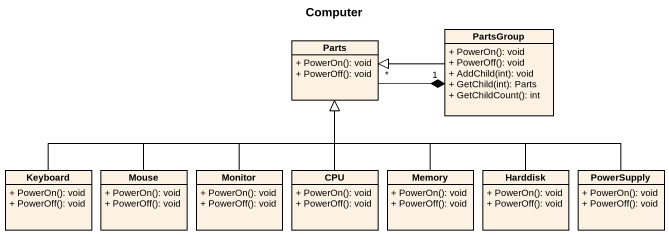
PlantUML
@startuml
title Computer
hide circle
hide empty members
skinparam classAttributeIconSize 0
class Parts {
  + PowerOn(): void
  + PowerOff(): void
}
class PartsGroup {
  + PowerOn(): void
  + PowerOff(): void
  + AddChild(int): void
  + GetChild(int): Parts
  + GetChildCount(): int
}
class Keyboard {
  + PowerOn(): void
  + PowerOff(): void
}
class Mouse {
  + PowerOn(): void
  + PowerOff(): void
}
class Monitor {
  + PowerOn(): void
  + PowerOff(): void
}
class CPU {
  + PowerOn(): void
  + PowerOff(): void
}
class Memory {
  + PowerOn(): void
  + PowerOff(): void
}
class Harddisk {
  + PowerOn(): void
  + PowerOff(): void
}
class PowerSupply {
  + PowerOn(): void
  + PowerOff(): void
}
Parts "*" -right-* "1" PartsGroup
PartsGroup -left-|> Parts
Keyboard -right-|> Parts
Mouse -up-|> Parts
Monitor -up-|> Parts
CPU -up-|> Parts
Memory -up-|> Parts
Harddisk -up-|> Parts
PowerSupply -left-|> Parts
@enduml
